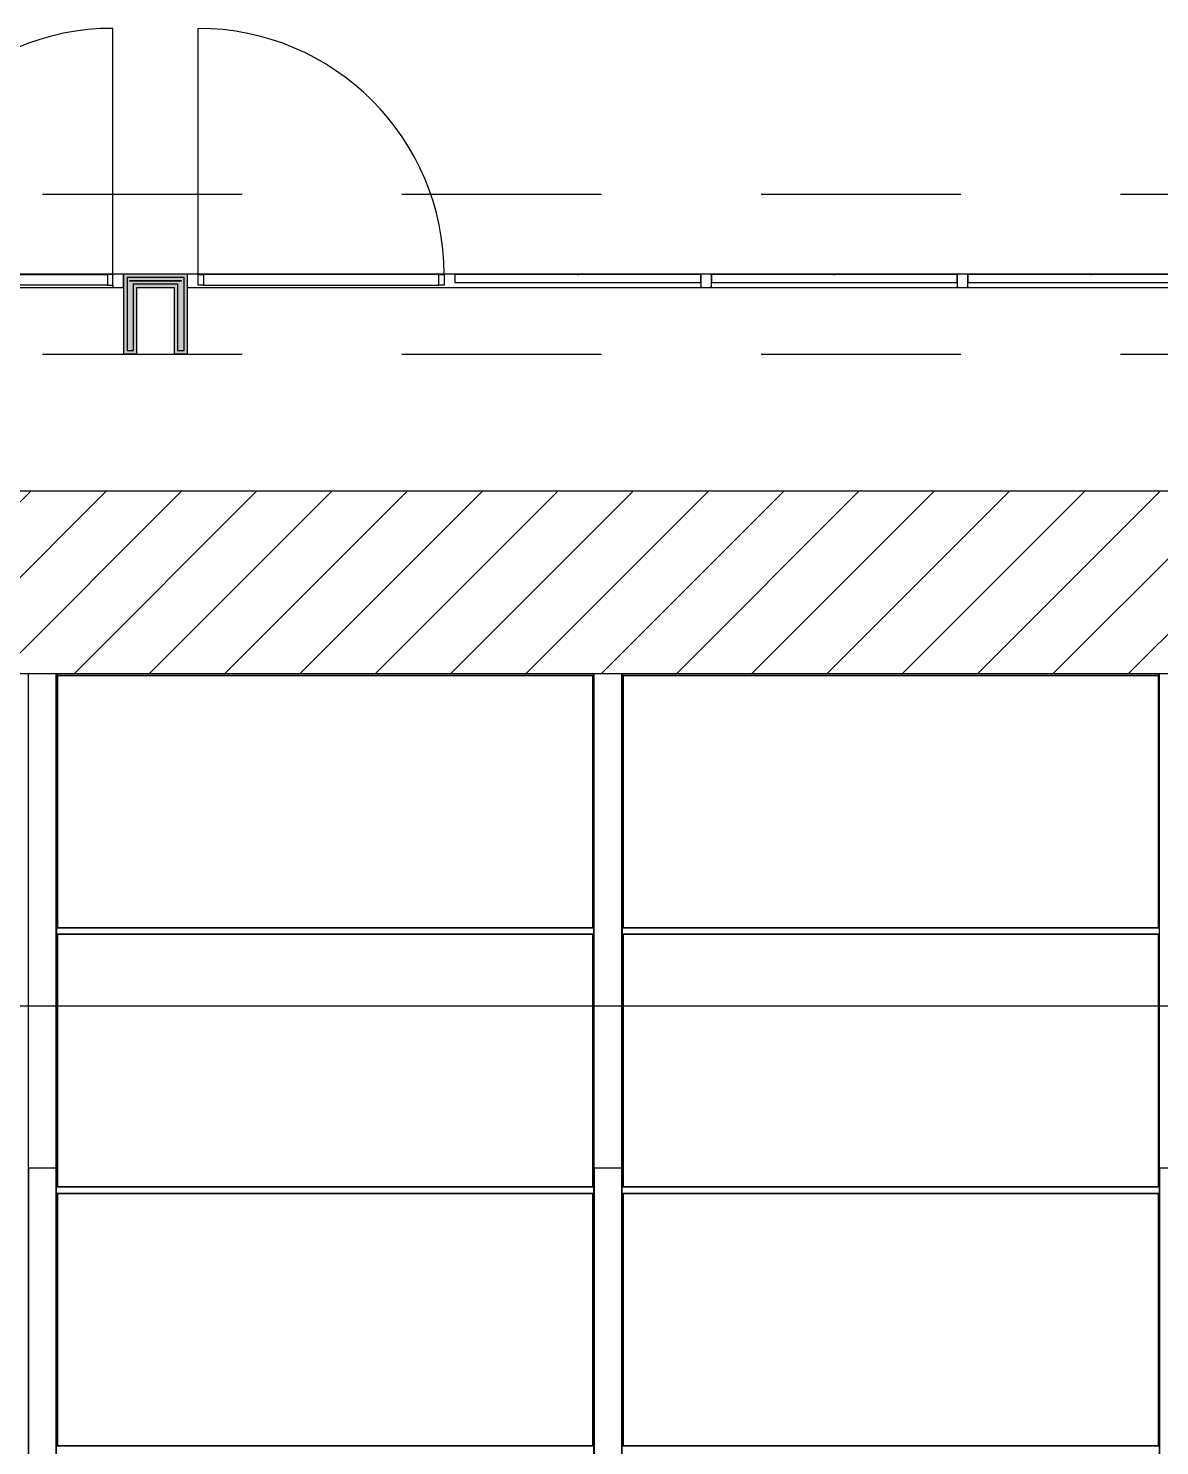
# Model space of a CAD drawing. Header units: metres. Extents: x -227.9 to -140, y 37.9 to 92.1.
# Drawn here: x -191.5 to -187.25, y 72.21 to 77.54 of the extents above; entities that cross this region are included whole.
import ezdxf

# ---------------------------------------------------------------- set-up
doc = ezdxf.new("R2010")
doc.units = ezdxf.units.M
doc.linetypes.add('JIS_02_0.7', pattern=[1.35, 0.75, -0.6])
for name, color, linetype, lineweight in [('A-ANNO-DIMS', 7, 'Continuous', 9), ('A-ANNO-DIMS-100', 7, 'Continuous', 9), ('A-DOOR', 7, 'Continuous', 5), ('A-FLOR', 7, 'Continuous', 5), ('A-FLOR-PATT', 7, 'Continuous', 5), ('A-GENM', 7, 'Continuous', 5), ('A-GLAZ-CURT', 7, 'Continuous', 5), ('A-GLAZ-CWMG', 7, 'Continuous', 5), ('A-ROOF', 7, 'Continuous', 5), ('A-WALL', 7, 'Continuous', 5), ('S-BEAM', 7, 'Continuous', 5)]:
    doc.layers.add(name, color=color, linetype=linetype, lineweight=lineweight)
doc.layers.add('A-DETL', color=94, linetype='Continuous', lineweight=5, true_color=0x00a600)
doc.layers.add('G-IMPT', color=8, linetype='Continuous', lineweight=5, true_color=0x808080)
doc.styles.add('RomanD_B', font='', dxfattribs={"height": 0.2})
doc.styles.get('RomanD_B').set_extended_font_data('RomanD', bold=True)
doc.dimstyles.new('LAG-Romans_0_2', dxfattribs={"dimscale": 0.3048, "dimtxt": 0.200715, "dimasz": 0.492126, "dimexe": 0.787402, "dimexo": 0.0625, "dimgap": 0, "dimtad": 1, "dimrnd": 0.01, "dimzin": 0, "dimdsep": 46, "dimtxsty": 'RomanD_B', "dimblk1": 'OBLIQUE', "dimblk2": 'OBLIQUE', "dimsah": 1, "dimcen": 0.09, "dimdle": 0.656168, "dimazin": 0, "dimtfac": 1, "dimtdec": 4, "dimtix": 1, "dimtmove": 0, "dimatfit": 3, "dimfxl": 0.787402, "dimfxlon": 1, "dimtvp": 1, "dimtolj": 1, "dimtzin": 0, "dimarcsym": 2})

# ---------------------------------------------------------------- blocks, each defined once
blk = doc.blocks.new('LAG-B2020-PANNEAU DE RIDEAU-TRANSPARENT - CURTAIN WALL MULLION_dwg_12FT-JANSEN-P05-V54-MUC-LAG-PRO-PLA-ARC-TZN-N02-AG02Ec-Cote')
at = {"layer": 'G-IMPT', "flags": 128}
blk.add_lwpolyline([(0.004, 0.0001), (0.003, 0), (0.002, 0.0001), (0.001, 0), (0, 0), (0.001, 0.0001), (0.002, 0), (0.003, 0.0001), (0.004, 0)], dxfattribs=at)
at = {"layer": 'G-IMPT', "color": 161, "true_color": 0x7f9fff, "flags": 128}
for points in [[(0, 0), (0, 0), (0, 0), (0, 0), (0, 0), (0, 0), (0, 0.0001), (0, 0), (0, 0), (0, 0), (0, 0), (0, 0), (0, 0), (0, 0)], [(0, 0), (0, 0), (0, 0), (0, 0)], [(0.001, 0), (0.001, 0), (0.001, 0), (0.001, 0), (0.001, 0), (0.001, 0), (0.001, 0.0001), (0.001, 0), (0.001, 0), (0.001, 0), (0.001, 0), (0.001, 0), (0.001, 0), (0.001, 0)], [(0.001, 0), (0.001, 0), (0.001, 0), (0.001, 0)], [(0.001, 0), (0.001, 0), (0.001, 0), (0.001, 0), (0.001, 0), (0.001, 0)], [(0.001, 0), (0.001, 0), (0.001, 0), (0.001, 0)], [(0.002, 0), (0.002, 0), (0.002, 0), (0.002, 0), (0.002, 0), (0.002, 0), (0.002, 0.0001), (0.002, 0), (0.002, 0), (0.002, 0), (0.002, 0), (0.002, 0), (0.002, 0), (0.002, 0)], [(0.002, 0), (0.002, 0), (0.002, 0), (0.002, 0)], [(0.002, 0), (0.002, 0), (0.002, 0), (0.002, 0), (0.002, 0), (0.002, 0)], [(0.002, 0), (0.002, 0), (0.002, 0), (0.002, 0)], [(0.003, 0), (0.003, 0), (0.003, 0), (0.003, 0), (0.003, 0), (0.003, 0), (0.003, 0), (0.003, 0.0001), (0.003, 0), (0.003, 0), (0.003, 0), (0.003, 0), (0.003, 0), (0.003, 0)], [(0.003, 0), (0.0031, 0), (0.0031, 0), (0.003, 0)], [(0.003, 0), (0.003, 0), (0.0031, 0), (0.0031, 0), (0.003, 0), (0.003, 0)], [(0.003, 0), (0.003, 0), (0.003, 0), (0.003, 0)], [(0.004, 0), (0.004, 0), (0.004, 0), (0.004, 0), (0.004, 0), (0.0041, 0), (0.004, 0.0001), (0.004, 0), (0.004, 0), (0.004, 0), (0.004, 0), (0.004, 0), (0.004, 0), (0.004, 0)], [(0.004, 0), (0.004, 0), (0.004, 0), (0.004, 0)]]:
    blk.add_lwpolyline(points, dxfattribs=at)
at = {"layer": 'G-IMPT', "color": 4, "true_color": 0x00ffff, "flags": 128}
for points in [[(0.001, 0), (0.001, 0), (0, 0), (0, 0)], [(0.002, 0), (0.002, 0), (0.001, 0), (0.001, 0)], [(0.003, 0), (0.003, 0), (0.002, 0), (0.002, 0)], [(0.004, 0), (0.004, 0), (0.003, 0), (0.003, 0)]]:
    blk.add_lwpolyline(points, close=True, dxfattribs=at)
at = {"layer": 'G-IMPT', "color": 161, "true_color": 0x7f9fff}
for centre, radius, start, end in [((0, 0), 0.000004, 90, 180), ((0, 0), 0.000004, 360, 90), ((0, 0), 0.000002, 90, 180), ((0, 0), 0.000002, 360, 90), ((0, 0), 0.000002, 270, 360), ((0, 0), 0.000002, 180, 270), ((0, 0), 0.000004, 270, 0), ((0, 0), 0.000004, 180, 270), ((0.001, 0), 0.000004, 90, 180), ((0.001, 0), 0.000004, 360, 90), ((0.001, 0), 0.000002, 90, 180), ((0.001, 0), 0.000002, 360, 90), ((0.001, 0), 0.000002, 270, 360), ((0.001, 0), 0.000002, 180, 270), ((0.001, 0), 0.000004, 270, 0), ((0.001, 0), 0.000004, 180, 270), ((0.002, 0), 0.000004, 90, 180), ((0.002, 0), 0.000004, 360, 90), ((0.002, 0), 0.000002, 90, 180), ((0.002, 0), 0.000002, 360, 90), ((0.002, 0), 0.000002, 270, 360), ((0.002, 0), 0.000002, 180, 270), ((0.002, 0), 0.000004, 270, 0), ((0.002, 0), 0.000004, 180, 270), ((0.003, 0), 0.000004, 90, 180), ((0.003, 0), 0.000004, 360, 90), ((0.003, 0), 0.000002, 90, 180), ((0.003, 0), 0.000002, 360, 90), ((0.003, 0), 0.000002, 270, 360), ((0.003, 0), 0.000002, 180, 270), ((0.003, 0), 0.000004, 270, 0), ((0.003, 0), 0.000004, 180, 270), ((0.004, 0), 0.000004, 360, 90), ((0.004, 0), 0.000004, 90, 180), ((0.004, 0), 0.000002, 360, 90), ((0.004, 0), 0.000002, 90, 180), ((0.004, 0), 0.000002, 180, 270), ((0.004, 0), 0.000002, 270, 360), ((0.004, 0), 0.000004, 180, 270), ((0.004, 0), 0.000004, 270, 0)]:
    blk.add_arc(centre, radius, start, end, dxfattribs=at)
blk = doc.blocks.new('LAG-B2020-PANNEAU DE RIDEAU-TRANSPARENT - CURTAIN WALL MULLION_dwg-V55-MUC-LAG-PRO-PLA-ARC-TZN-N02-AG02Ec-Cote')
blk.add_blockref('LAG-B2020-PANNEAU DE RIDEAU-TRANSPARENT - CURTAIN WALL MULLION_dwg_12FT-JANSEN-P05-V54-MUC-LAG-PRO-PLA-ARC-TZN-N02-AG02Ec-Cote', (-0.0027, 0.0003))
blk = doc.blocks.new('LAG-B2020-PANNEAU DE RIDEAU-TRANSPARENT - LAG-B2020-PANNEAU DE RIDEAU-TRANSPARENT-11581636-MUC-LAG-PRO-PLA-ARC-TZN-N02-AG02Ec-Cote')
at = {"layer": 'A-GLAZ-CURT', "lineweight": 9}
for p, q in [((0.462, 0.03), (-0.462, 0.03)), ((-0.462, 0.03), (-0.462, 0)), ((-0.462, 0), (0.462, 0)), ((0.462, 0), (0.462, 0.03))]:
    blk.add_line(p, q, dxfattribs=at)
at = {"extrusion": (0, 0, -1), "zscale": -1, "rotation": 180}
blk.add_blockref('LAG-B2020-PANNEAU DE RIDEAU-TRANSPARENT - CURTAIN WALL MULLION_dwg-V55-MUC-LAG-PRO-PLA-ARC-TZN-N02-AG02Ec-Cote', (0, 0), dxfattribs=at)
blk = doc.blocks.new('LAG-B2020-PANNEAU DE RIDEAU-TRANSPARENT - CURTAIN WALL MULLION_dwg_12FT-JANSEN-P05-V56-MUC-LAG-PRO-PLA-ARC-TZN-N02-AG02Ec-Cote')
at = {"layer": 'G-IMPT', "flags": 128}
blk.add_lwpolyline([(0.004, 0.0001), (0.003, 0), (0.002, 0.0001), (0.001, 0), (0, 0), (0.001, 0.0001), (0.002, 0), (0.003, 0.0001), (0.004, 0)], dxfattribs=at)
at = {"layer": 'G-IMPT', "color": 161, "true_color": 0x7f9fff, "flags": 128}
for points in [[(0, 0), (0, 0), (0, 0), (0, 0), (0, 0), (0, 0), (0, 0.0001), (0, 0), (0, 0), (0, 0), (0, 0), (0, 0), (0, 0), (0, 0)], [(0, 0), (0, 0), (0, 0), (0, 0)], [(0.001, 0), (0.001, 0), (0.001, 0), (0.001, 0), (0.001, 0), (0.001, 0), (0.001, 0.0001), (0.001, 0), (0.001, 0), (0.001, 0), (0.001, 0), (0.001, 0), (0.001, 0), (0.001, 0)], [(0.001, 0), (0.001, 0), (0.001, 0), (0.001, 0)], [(0.001, 0), (0.001, 0), (0.001, 0), (0.001, 0), (0.001, 0), (0.001, 0)], [(0.001, 0), (0.001, 0), (0.001, 0), (0.001, 0)], [(0.002, 0), (0.002, 0), (0.002, 0), (0.002, 0), (0.002, 0), (0.002, 0), (0.002, 0.0001), (0.002, 0), (0.002, 0), (0.002, 0), (0.002, 0), (0.002, 0), (0.002, 0), (0.002, 0)], [(0.002, 0), (0.002, 0), (0.002, 0), (0.002, 0)], [(0.002, 0), (0.002, 0), (0.002, 0), (0.002, 0), (0.002, 0), (0.002, 0)], [(0.002, 0), (0.002, 0), (0.002, 0), (0.002, 0)], [(0.003, 0), (0.003, 0), (0.003, 0), (0.003, 0), (0.003, 0), (0.003, 0), (0.003, 0), (0.003, 0.0001), (0.003, 0), (0.003, 0), (0.003, 0), (0.003, 0), (0.003, 0), (0.003, 0)], [(0.003, 0), (0.0031, 0), (0.0031, 0), (0.003, 0)], [(0.003, 0), (0.003, 0), (0.0031, 0), (0.0031, 0), (0.003, 0), (0.003, 0)], [(0.003, 0), (0.003, 0), (0.003, 0), (0.003, 0)], [(0.004, 0), (0.004, 0), (0.004, 0), (0.004, 0), (0.004, 0), (0.0041, 0), (0.004, 0.0001), (0.004, 0), (0.004, 0), (0.004, 0), (0.004, 0), (0.004, 0), (0.004, 0), (0.004, 0)], [(0.004, 0), (0.004, 0), (0.004, 0), (0.004, 0)]]:
    blk.add_lwpolyline(points, dxfattribs=at)
at = {"layer": 'G-IMPT', "color": 4, "true_color": 0x00ffff, "flags": 128}
for points in [[(0.001, 0), (0.001, 0), (0, 0), (0, 0)], [(0.002, 0), (0.002, 0), (0.001, 0), (0.001, 0)], [(0.003, 0), (0.003, 0), (0.002, 0), (0.002, 0)], [(0.004, 0), (0.004, 0), (0.003, 0), (0.003, 0)]]:
    blk.add_lwpolyline(points, close=True, dxfattribs=at)
at = {"layer": 'G-IMPT', "color": 161, "true_color": 0x7f9fff}
for centre, radius, start, end in [((0, 0), 0.000004, 90, 180), ((0, 0), 0.000004, 360, 90), ((0, 0), 0.000002, 90, 180), ((0, 0), 0.000002, 360, 90), ((0, 0), 0.000002, 270, 360), ((0, 0), 0.000002, 180, 270), ((0, 0), 0.000004, 270, 0), ((0, 0), 0.000004, 180, 270), ((0.001, 0), 0.000004, 90, 180), ((0.001, 0), 0.000004, 360, 90), ((0.001, 0), 0.000002, 90, 180), ((0.001, 0), 0.000002, 360, 90), ((0.001, 0), 0.000002, 270, 360), ((0.001, 0), 0.000002, 180, 270), ((0.001, 0), 0.000004, 270, 0), ((0.001, 0), 0.000004, 180, 270), ((0.002, 0), 0.000004, 90, 180), ((0.002, 0), 0.000004, 360, 90), ((0.002, 0), 0.000002, 90, 180), ((0.002, 0), 0.000002, 360, 90), ((0.002, 0), 0.000002, 270, 360), ((0.002, 0), 0.000002, 180, 270), ((0.002, 0), 0.000004, 270, 0), ((0.002, 0), 0.000004, 180, 270), ((0.003, 0), 0.000004, 90, 180), ((0.003, 0), 0.000004, 360, 90), ((0.003, 0), 0.000002, 90, 180), ((0.003, 0), 0.000002, 360, 90), ((0.003, 0), 0.000002, 270, 360), ((0.003, 0), 0.000002, 180, 270), ((0.003, 0), 0.000004, 270, 0), ((0.003, 0), 0.000004, 180, 270), ((0.004, 0), 0.000004, 360, 90), ((0.004, 0), 0.000004, 90, 180), ((0.004, 0), 0.000002, 360, 90), ((0.004, 0), 0.000002, 90, 180), ((0.004, 0), 0.000002, 180, 270), ((0.004, 0), 0.000002, 270, 360), ((0.004, 0), 0.000004, 180, 270), ((0.004, 0), 0.000004, 270, 0)]:
    blk.add_arc(centre, radius, start, end, dxfattribs=at)
blk = doc.blocks.new('LAG-B2020-PANNEAU DE RIDEAU-TRANSPARENT - CURTAIN WALL MULLION_dwg-V57-MUC-LAG-PRO-PLA-ARC-TZN-N02-AG02Ec-Cote')
blk.add_blockref('LAG-B2020-PANNEAU DE RIDEAU-TRANSPARENT - CURTAIN WALL MULLION_dwg_12FT-JANSEN-P05-V56-MUC-LAG-PRO-PLA-ARC-TZN-N02-AG02Ec-Cote', (-0.0027, 0.0003))
blk = doc.blocks.new('LAG-B2020-PANNEAU DE RIDEAU-TRANSPARENT - LAG-B2020-PANNEAU DE RIDEAU-TRANSPARENT-V58-MUC-LAG-PRO-PLA-ARC-TZN-N02-AG02Ec-Cote')
at = {"layer": 'A-GLAZ-CURT', "lineweight": 9}
for p, q in [((0.462, 0.03), (-0.462, 0.03)), ((-0.462, 0.03), (-0.462, 0)), ((-0.462, 0), (0.462, 0)), ((0.462, 0), (0.462, 0.03))]:
    blk.add_line(p, q, dxfattribs=at)
at = {"extrusion": (0, 0, -1), "zscale": -1, "rotation": 180}
blk.add_blockref('LAG-B2020-PANNEAU DE RIDEAU-TRANSPARENT - CURTAIN WALL MULLION_dwg-V57-MUC-LAG-PRO-PLA-ARC-TZN-N02-AG02Ec-Cote', (0, 0), dxfattribs=at)
blk = doc.blocks.new('LAG-C1030-PORTES-VITRINE DE MAGASIN-13PR_08_01 - LAG-C1030-PORTES-VITRINE DE MAGASIN-13PR_08_01-12728672-MUC-LAG-PRO-PLA-ARC-TZN-N02-AG02Ec-Cote')
at = {"layer": 'A-DOOR', "color": 9, "lineweight": 9, "true_color": 0xc0c0c0}
for p, q in [((-0.462, 0.04), (-0.442, 0.04)), ((-0.462, 0), (-0.462, 0.04)), ((-0.442, 0.04), (-0.442, 0)), ((0.442, 0.04), (0.462, 0.04)), ((0.442, 0), (0.442, 0.04)), ((0.462, 0.04), (0.462, 0)), ((-0.442, 0), (-0.462, 0)), ((0.462, 0), (0.442, 0))]:
    blk.add_line(p, q, dxfattribs=at)
at = {"layer": 'A-DOOR', "color": 9, "true_color": 0xc0c0c0}
for p, q in [((0.442, 0.04), (-0.442, 0.04)), ((-0.442, 0), (0.442, 0))]:
    blk.add_line(p, q, dxfattribs=at)
at = {"layer": 'A-DOOR'}
blk.add_line((0.462, 0), (0.462, -0.924), dxfattribs=at)
blk.add_arc((0.462, 0), 0.924, 180, 270, dxfattribs=at)
blk = doc.blocks.new('Rectangulaire Meneau - LAG-B2010-MENEAU-40x50-V59-MUC-LAG-PRO-PLA-ARC-TZN-N02-AG02Ec-Cote')
at = {"layer": 'A-GLAZ-CWMG', "lineweight": 13}
for p, q in [((-0.016, 0.0013), (0.016, 0.0013)), ((-0.02, -0.0447), (-0.02, -0.0027)), ((0.016, -0.0487), (-0.016, -0.0487)), ((0.02, -0.0027), (0.02, -0.0447))]:
    blk.add_line(p, q, dxfattribs=at)
for centre, start, end in [((-0.016, -0.0027), 90, 180), ((0.016, -0.0027), 0, 90), ((-0.016, -0.0447), 180, 270), ((0.016, -0.0447), 270, 0)]:
    blk.add_arc(centre, 0.004, start, end, dxfattribs=at)
blk = doc.blocks.new('LAG-C1030-PORTES-VITRINE DE MAGASIN-13PR_08_01 - LAG-C1030-PORTES-VITRINE DE MAGASIN-13PR_08_01-12728664-MUC-LAG-PRO-PLA-ARC-TZN-N02-AG02Ec-Cote')
at = {"layer": 'A-DOOR'}
blk.add_line((0.462, 0), (0.462, 0.924), dxfattribs=at)
at = {"layer": 'A-DOOR', "color": 9, "lineweight": 9, "true_color": 0xc0c0c0}
for p, q in [((-0.442, 0), (-0.462, 0)), ((-0.462, 0), (-0.462, -0.04)), ((-0.442, -0.04), (-0.442, 0)), ((0.462, 0), (0.442, 0)), ((0.442, 0), (0.442, -0.04)), ((0.462, -0.04), (0.462, 0)), ((-0.462, -0.04), (-0.442, -0.04)), ((0.442, -0.04), (0.462, -0.04))]:
    blk.add_line(p, q, dxfattribs=at)
at = {"layer": 'A-DOOR', "color": 9, "true_color": 0xc0c0c0}
for p, q in [((-0.442, 0), (0.442, 0)), ((0.442, -0.04), (-0.442, -0.04))]:
    blk.add_line(p, q, dxfattribs=at)
at = {"layer": 'A-DOOR'}
blk.add_arc((0.462, 0), 0.924, 90, 180, dxfattribs=at)
blk = doc.blocks.new('LAG-B2020-PANNEAU DE RIDEAU-TRANSPARENT - CURTAIN WALL MULLION_dwg_12FT-JANSEN-P05-V69-MUC-LAG-PRO-PLA-ARC-TZN-N02-AG02Ec-Cote')
at = {"layer": 'G-IMPT', "flags": 128}
blk.add_lwpolyline([(0.004, 0.0001), (0.003, 0), (0.002, 0.0001), (0.001, 0), (0, 0), (0.001, 0.0001), (0.002, 0), (0.003, 0.0001), (0.004, 0)], dxfattribs=at)
at = {"layer": 'G-IMPT', "color": 161, "true_color": 0x7f9fff, "flags": 128}
for points in [[(0, 0), (0, 0), (0, 0), (0, 0), (0, 0), (0, 0), (0, 0.0001), (0, 0), (0, 0), (0, 0), (0, 0), (0, 0), (0, 0), (0, 0)], [(0, 0), (0, 0), (0, 0), (0, 0)], [(0.001, 0), (0.001, 0), (0.001, 0), (0.001, 0), (0.001, 0), (0.001, 0), (0.001, 0.0001), (0.001, 0), (0.001, 0), (0.001, 0), (0.001, 0), (0.001, 0), (0.001, 0), (0.001, 0)], [(0.001, 0), (0.001, 0), (0.001, 0), (0.001, 0)], [(0.001, 0), (0.001, 0), (0.001, 0), (0.001, 0), (0.001, 0), (0.001, 0)], [(0.001, 0), (0.001, 0), (0.001, 0), (0.001, 0)], [(0.002, 0), (0.002, 0), (0.002, 0), (0.002, 0), (0.002, 0), (0.002, 0), (0.002, 0.0001), (0.002, 0), (0.002, 0), (0.002, 0), (0.002, 0), (0.002, 0), (0.002, 0), (0.002, 0)], [(0.002, 0), (0.002, 0), (0.002, 0), (0.002, 0)], [(0.002, 0), (0.002, 0), (0.002, 0), (0.002, 0), (0.002, 0), (0.002, 0)], [(0.002, 0), (0.002, 0), (0.002, 0), (0.002, 0)], [(0.003, 0), (0.003, 0), (0.003, 0), (0.003, 0), (0.003, 0), (0.003, 0), (0.003, 0), (0.003, 0.0001), (0.003, 0), (0.003, 0), (0.003, 0), (0.003, 0), (0.003, 0), (0.003, 0)], [(0.003, 0), (0.0031, 0), (0.0031, 0), (0.003, 0)], [(0.003, 0), (0.003, 0), (0.0031, 0), (0.0031, 0), (0.003, 0), (0.003, 0)], [(0.003, 0), (0.003, 0), (0.003, 0), (0.003, 0)], [(0.004, 0), (0.004, 0), (0.004, 0), (0.004, 0), (0.004, 0), (0.0041, 0), (0.004, 0.0001), (0.004, 0), (0.004, 0), (0.004, 0), (0.004, 0), (0.004, 0), (0.004, 0), (0.004, 0)], [(0.004, 0), (0.004, 0), (0.004, 0), (0.004, 0)]]:
    blk.add_lwpolyline(points, dxfattribs=at)
at = {"layer": 'G-IMPT', "color": 4, "true_color": 0x00ffff, "flags": 128}
for points in [[(0.001, 0), (0.001, 0), (0, 0), (0, 0)], [(0.002, 0), (0.002, 0), (0.001, 0), (0.001, 0)], [(0.003, 0), (0.003, 0), (0.002, 0), (0.002, 0)], [(0.004, 0), (0.004, 0), (0.003, 0), (0.003, 0)]]:
    blk.add_lwpolyline(points, close=True, dxfattribs=at)
at = {"layer": 'G-IMPT', "color": 161, "true_color": 0x7f9fff}
for centre, radius, start, end in [((0, 0), 0.000004, 90, 180), ((0, 0), 0.000004, 360, 90), ((0, 0), 0.000002, 90, 180), ((0, 0), 0.000002, 360, 90), ((0, 0), 0.000002, 270, 360), ((0, 0), 0.000002, 180, 270), ((0, 0), 0.000004, 270, 0), ((0, 0), 0.000004, 180, 270), ((0.001, 0), 0.000004, 90, 180), ((0.001, 0), 0.000004, 360, 90), ((0.001, 0), 0.000002, 90, 180), ((0.001, 0), 0.000002, 360, 90), ((0.001, 0), 0.000002, 270, 360), ((0.001, 0), 0.000002, 180, 270), ((0.001, 0), 0.000004, 270, 0), ((0.001, 0), 0.000004, 180, 270), ((0.002, 0), 0.000004, 90, 180), ((0.002, 0), 0.000004, 360, 90), ((0.002, 0), 0.000002, 90, 180), ((0.002, 0), 0.000002, 360, 90), ((0.002, 0), 0.000002, 270, 360), ((0.002, 0), 0.000002, 180, 270), ((0.002, 0), 0.000004, 270, 0), ((0.002, 0), 0.000004, 180, 270), ((0.003, 0), 0.000004, 90, 180), ((0.003, 0), 0.000004, 360, 90), ((0.003, 0), 0.000002, 90, 180), ((0.003, 0), 0.000002, 360, 90), ((0.003, 0), 0.000002, 270, 360), ((0.003, 0), 0.000002, 180, 270), ((0.003, 0), 0.000004, 270, 0), ((0.003, 0), 0.000004, 180, 270), ((0.004, 0), 0.000004, 360, 90), ((0.004, 0), 0.000004, 90, 180), ((0.004, 0), 0.000002, 360, 90), ((0.004, 0), 0.000002, 90, 180), ((0.004, 0), 0.000002, 180, 270), ((0.004, 0), 0.000002, 270, 360), ((0.004, 0), 0.000004, 180, 270), ((0.004, 0), 0.000004, 270, 0)]:
    blk.add_arc(centre, radius, start, end, dxfattribs=at)
blk = doc.blocks.new('LAG-B2020-PANNEAU DE RIDEAU-TRANSPARENT - CURTAIN WALL MULLION_dwg-V70-MUC-LAG-PRO-PLA-ARC-TZN-N02-AG02Ec-Cote')
blk.add_blockref('LAG-B2020-PANNEAU DE RIDEAU-TRANSPARENT - CURTAIN WALL MULLION_dwg_12FT-JANSEN-P05-V69-MUC-LAG-PRO-PLA-ARC-TZN-N02-AG02Ec-Cote', (-0.0027, 0.0003))
blk = doc.blocks.new('LAG-B2020-PANNEAU DE RIDEAU-TRANSPARENT - LAG-B2020-PANNEAU DE RIDEAU-TRANSPARENT-V71-MUC-LAG-PRO-PLA-ARC-TZN-N02-AG02Ec-Cote')
at = {"layer": 'A-GLAZ-CURT', "lineweight": 9}
for p, q in [((0.462, 0.03), (-0.462, 0.03)), ((-0.462, 0.03), (-0.462, 0)), ((-0.462, 0), (0.462, 0)), ((0.462, 0), (0.462, 0.03))]:
    blk.add_line(p, q, dxfattribs=at)
at = {"extrusion": (0, 0, -1), "zscale": -1, "rotation": 180}
blk.add_blockref('LAG-B2020-PANNEAU DE RIDEAU-TRANSPARENT - CURTAIN WALL MULLION_dwg-V70-MUC-LAG-PRO-PLA-ARC-TZN-N02-AG02Ec-Cote', (0, 0), dxfattribs=at)
blk = doc.blocks.new('LAG-B1020-CADRE STRUCTURELLE-PATIO - MUC-PATIO_skp_78-11715551-MUC-LAG-PRO-PLA-ARC-TZN-N02-AG02Ec-Cote')
at = {"layer": 'G-IMPT', "color": 7}
for p, q in [((14.651, 6.9215), (14.651, 5.9743)), ((14.651, 6.9215), (16.6621, 6.9215)), ((14.651, 6.9215), (16.6621, 6.9215)), ((14.651, 5.9743), (14.651, 6.9215)), ((16.6621, 5.9743), (16.6621, 6.9215)), ((16.6621, 5.9743), (16.6621, 6.9215)), ((16.776, 6.9215), (16.776, 5.9743)), ((16.776, 6.9215), (18.7871, 6.9215)), ((16.776, 6.9215), (18.7871, 6.9215)), ((16.776, 5.9743), (16.776, 6.9215)), ((18.7871, 5.9743), (18.7871, 6.9215)), ((18.7871, 5.9743), (18.7871, 6.9215)), ((14.651, 5.9499), (14.651, 5.0015)), ((14.651, 5.9499), (16.6621, 5.9499)), ((14.651, 5.9499), (16.6621, 5.9499)), ((14.651, 5.0015), (14.651, 5.9499)), ((16.6621, 5.0015), (16.6621, 5.9499)), ((16.6621, 5.0015), (16.6621, 5.9499)), ((16.776, 5.9499), (16.776, 5.0015)), ((16.776, 5.9499), (18.7871, 5.9499)), ((16.776, 5.9499), (18.7871, 5.9499)), ((16.776, 5.0015), (16.776, 5.9499)), ((18.7871, 5.0015), (18.7871, 5.9499)), ((18.7871, 5.0015), (18.7871, 5.9499)), ((14.651, 4.9771), (14.651, 4.0299)), ((14.651, 4.9771), (16.6621, 4.9771)), ((14.651, 4.9771), (16.6621, 4.9771)), ((14.651, 4.0299), (14.651, 4.9771)), ((16.6621, 4.0299), (16.6621, 4.9771)), ((16.6621, 4.0299), (16.6621, 4.9771)), ((16.776, 4.9771), (16.776, 4.0299)), ((16.776, 4.9771), (18.7871, 4.9771)), ((16.776, 4.9771), (18.7871, 4.9771)), ((16.776, 4.0299), (16.776, 4.9771)), ((18.7871, 4.0299), (18.7871, 4.9771)), ((18.7871, 4.0299), (18.7871, 4.9771))]:
    blk.add_line(p, q, dxfattribs=at)
blk = doc.blocks.new('LAG-B1020-CADRE STRUCTURELLE-PATIO - MUC-PATIO_skp_75-11715548-MUC-LAG-PRO-PLA-ARC-TZN-N02-AG02Ec-Cote')
at = {"layer": 'G-IMPT', "color": 7}
for p, q in [((14.756, 7.0507), (14.756, 5.195)), ((14.756, 5.195), (14.756, 7.0507)), ((16.776, 5.195), (16.776, 7.0507)), ((16.776, 5.195), (16.776, 7.0507)), ((16.881, 7.0507), (16.881, 5.195)), ((16.881, 5.195), (16.881, 7.0507)), ((18.901, 5.195), (18.901, 7.0507)), ((18.901, 5.195), (18.901, 7.0507)), ((14.651, 5.195), (14.756, 5.195)), ((14.651, 5.195), (14.756, 5.195)), ((14.756, 2.2157), (14.756, 5.195)), ((14.756, 2.2157), (14.756, 5.195)), ((16.776, 5.195), (16.881, 5.195)), ((16.776, 2.2157), (16.776, 5.195)), ((16.776, 5.195), (16.776, 2.2157)), ((16.776, 5.195), (16.881, 5.195)), ((16.881, 2.2157), (16.881, 5.195)), ((16.881, 2.2157), (16.881, 5.195)), ((18.901, 5.195), (19.006, 5.195)), ((18.901, 2.2157), (18.901, 5.195)), ((18.901, 5.195), (18.901, 2.2157)), ((18.901, 5.195), (19.006, 5.195))]:
    blk.add_line(p, q, dxfattribs=at)
blk = doc.blocks.new('LAG-B1020-CADRE STRUCTURELLE-PATIO - MUC-PATIO_skp_74-11715547-MUC-LAG-PRO-PLA-ARC-TZN-N02-AG02Ec-Cote')
at = {"layer": 'G-IMPT', "color": 7}
for p, q in [((14.671, 15.0869), (14.671, 14.1396)), ((16.6821, 15.0869), (14.671, 15.0869)), ((16.6821, 15.0869), (14.671, 15.0869)), ((14.671, 14.1396), (14.671, 15.0869)), ((16.6821, 15.0869), (16.6821, 14.1396)), ((16.6821, 14.1396), (16.6821, 15.0869)), ((16.796, 15.0869), (16.796, 14.1396)), ((18.8071, 15.0869), (16.796, 15.0869)), ((18.8071, 15.0869), (16.796, 15.0869)), ((16.796, 14.1396), (16.796, 15.0869)), ((18.8071, 15.0869), (18.8071, 14.1396)), ((18.8071, 14.1396), (18.8071, 15.0869)), ((14.6677, 14.1396), (16.6865, 14.1396)), ((16.6865, 14.1396), (14.6677, 14.1396)), ((14.671, 14.1153), (14.671, 13.1668)), ((16.6821, 14.1153), (14.671, 14.1153)), ((16.6821, 14.1153), (14.671, 14.1153)), ((14.671, 13.1668), (14.671, 14.1153)), ((16.6821, 14.1153), (16.6821, 13.1668)), ((16.6821, 13.1668), (16.6821, 14.1153)), ((16.7927, 14.1396), (18.8115, 14.1396)), ((18.8115, 14.1396), (16.7927, 14.1396)), ((16.796, 14.1153), (16.796, 13.1668)), ((18.8071, 14.1153), (16.796, 14.1153)), ((18.8071, 14.1153), (16.796, 14.1153)), ((16.796, 13.1668), (16.796, 14.1153)), ((18.8071, 14.1153), (18.8071, 13.1668)), ((18.8071, 13.1668), (18.8071, 14.1153)), ((14.6677, 13.1668), (16.6865, 13.1668)), ((16.6865, 13.1668), (14.6677, 13.1668)), ((16.7927, 13.1668), (18.8115, 13.1668)), ((18.8115, 13.1668), (16.7927, 13.1668)), ((14.671, 13.1425), (14.671, 12.1952)), ((16.6821, 13.1425), (14.671, 13.1425)), ((16.6821, 13.1425), (14.671, 13.1425)), ((14.671, 12.1952), (14.671, 13.1425)), ((16.6821, 13.1425), (16.6821, 12.1952)), ((16.6821, 12.1952), (16.6821, 13.1425)), ((16.796, 13.1425), (16.796, 12.1952)), ((18.8071, 13.1425), (16.796, 13.1425)), ((18.8071, 13.1425), (16.796, 13.1425)), ((16.796, 12.1952), (16.796, 13.1425)), ((18.8071, 13.1425), (18.8071, 12.1952)), ((18.8071, 12.1952), (18.8071, 13.1425)), ((14.6677, 12.1952), (16.6865, 12.1952)), ((16.6865, 12.1952), (14.6677, 12.1952)), ((16.7927, 12.1952), (18.8115, 12.1952)), ((18.8115, 12.1952), (16.7927, 12.1952))]:
    blk.add_line(p, q, dxfattribs=at)
blk = doc.blocks.new('LAG-B1020-CADRE STRUCTURELLE-PATIO - MUC-PATIO_skp_2-11715475-MUC-LAG-PRO-PLA-ARC-TZN-N02-AG02Ec-Cote')
for name, p in [('LAG-B1020-CADRE STRUCTURELLE-PATIO - MUC-PATIO_skp_75-11715548-MUC-LAG-PRO-PLA-ARC-TZN-N02-AG02Ec-Cote', (0.1299, 8.23)), ('LAG-B1020-CADRE STRUCTURELLE-PATIO - MUC-PATIO_skp_78-11715551-MUC-LAG-PRO-PLA-ARC-TZN-N02-AG02Ec-Cote', (0.2394, 8.352)), ('LAG-B1020-CADRE STRUCTURELLE-PATIO - MUC-PATIO_skp_74-11715547-MUC-LAG-PRO-PLA-ARC-TZN-N02-AG02Ec-Cote', (0.2194, 0.1866))]:
    blk.add_blockref(name, p)
blk = doc.blocks.new('LAG-B1020-CADRE STRUCTURELLE-PATIO - LAG-LAG-B1020-CADRE STRUCTURELLE-PATIO-10510598-MUC-LAG-PRO-PLA-ARC-TZN-N02-AG02Ec-Cote')
blk.add_blockref('LAG-B1020-CADRE STRUCTURELLE-PATIO - MUC-PATIO_skp_2-11715475-MUC-LAG-PRO-PLA-ARC-TZN-N02-AG02Ec-Cote', (-12.7084, -8.23))
blk = doc.blocks.new('Rectangulaire Meneau - LAG-B2010-MENEAU-40x50-11581515-MUC-LAG-PRO-PLA-ARC-TZN-N02-AG02Ec-Cote')
at = {"layer": 'A-GLAZ-CWMG', "lineweight": 13}
for p, q in [((-0.004, 0.0013), (-0.036, 0.0013)), ((-0.04, -0.04), (-0.04, -0.0447)), ((-0.036, -0.0487), (-0.004, -0.0487)), ((0, -0.0447), (0, -0.0027))]:
    blk.add_line(p, q, dxfattribs=at)
for centre, start, end in [((-0.036, -0.0027), 90, 180), ((-0.004, -0.0027), 0, 90), ((-0.036, -0.0447), 180, 270), ((-0.004, -0.0447), 270, 0)]:
    blk.add_arc(centre, 0.004, start, end, dxfattribs=at)
blk = doc.blocks.new('DIMBLOCK78-MUC-LAG-PRO-PLA-ARC-TZN-N02-AG02Ec-Cote')
at = {"layer": 'A-ANNO-DIMS-100', "transparency": 16777216}
for p, q in [((-206.5441, 73.6267), (-206.5441, 74.1067)), ((-180.5754, 73.6267), (-180.5754, 74.1067)), ((-206.7441, 73.8667), (-180.3754, 73.8667)), ((-206.5441, 73.8667), (-206.5441, 73.6267)), ((-180.5754, 73.8667), (-180.5754, 73.6267))]:
    blk.add_line(p, q, dxfattribs=at)
at = {"layer": 'A-ANNO-DIMS-100', "lineweight": 25, "transparency": 16777216}
for p, q in [((-206.5441, 73.8667), (-206.4691, 73.9417)), ((-180.5754, 73.8667), (-180.5004, 73.9417)), ((-206.5441, 73.8667), (-206.6191, 73.7917)), ((-180.5754, 73.8667), (-180.6504, 73.7917))]:
    blk.add_line(p, q, dxfattribs=at)
at = {"layer": 'A-ANNO-DIMS-100', "color": 0, "transparency": 16777216, "insert": (-193.9998, 74.1323), "char_height": 0.2, "width": 1.056069, "attachment_point": 1, "line_spacing_factor": 1.146391, "style": 'RomanD_B'}
blk.add_mtext('25.97', dxfattribs=at)
blk = doc.blocks.new('_Oblique')
at = {"color": 0, "linetype": 'ByBlock', "lineweight": -2}
blk.add_line((-0.5, -0.5), (0.5, 0.5), dxfattribs=at)
blk = doc.blocks.new('PATIO - CMS-PATIO-2083973-MUC-LAG-PRO-PLA-ARC-TZN-N02-AG02Ec-Cote')
at = {"layer": 'G-IMPT', "color": 7, "lineweight": 9}
for p, q in [((2.0725, 5.195), (2.0725, 7.0507)), ((2.0725, 5.195), (2.0725, 7.0507)), ((2.1775, 7.0507), (2.1775, 5.195)), ((2.1775, 5.195), (2.1775, 7.0507)), ((2.182, 7.0435), (2.182, 6.0962)), ((2.182, 7.0435), (4.1931, 7.0435)), ((2.182, 7.0435), (4.1931, 7.0435)), ((2.182, 6.0962), (2.182, 7.0435)), ((2.182, 7.0435), (2.182, 6.0962)), ((4.1931, 7.0435), (2.182, 7.0435)), ((4.1931, 7.0435), (2.182, 7.0435)), ((2.182, 6.0962), (2.182, 7.0435)), ((4.1931, 7.0435), (4.193, 6.0962)), ((4.193, 6.0962), (4.1931, 7.0435)), ((4.1931, 6.0962), (4.1931, 7.0435)), ((4.1931, 6.0962), (4.1931, 7.0435)), ((4.1975, 5.195), (4.1975, 7.0507)), ((4.1975, 5.195), (4.1975, 7.0507)), ((4.3025, 7.0507), (4.3025, 5.195)), ((4.3025, 5.195), (4.3025, 7.0507)), ((4.307, 7.0435), (4.307, 6.0962)), ((4.307, 7.0435), (6.3181, 7.0435)), ((4.307, 7.0435), (6.3181, 7.0435)), ((4.307, 6.0962), (4.307, 7.0435)), ((4.307, 7.0435), (4.307, 6.0962)), ((6.3181, 7.0435), (4.307, 7.0435)), ((6.3181, 7.0435), (4.307, 7.0435)), ((4.307, 6.0962), (4.307, 7.0435)), ((6.3181, 7.0435), (6.318, 6.0962)), ((6.318, 6.0962), (6.3181, 7.0435)), ((6.3181, 6.0962), (6.3181, 7.0435)), ((6.3181, 6.0962), (6.3181, 7.0435)), ((2.1775, 6.0962), (4.1964, 6.0962)), ((4.1964, 6.0962), (2.1775, 6.0962)), ((2.1819, 6.0719), (2.1819, 5.1234)), ((2.1819, 6.0719), (4.1931, 6.0719)), ((2.1819, 6.0719), (4.1931, 6.0719)), ((2.1819, 5.1234), (2.1819, 6.0719)), ((2.1819, 6.0719), (2.1819, 5.1234)), ((4.1931, 6.0719), (2.1819, 6.0719)), ((4.1931, 6.0719), (2.1819, 6.0719)), ((2.1819, 5.1234), (2.1819, 6.0719)), ((4.1931, 6.0719), (4.193, 5.1234)), ((4.193, 5.1234), (4.193, 6.0719)), ((4.1931, 5.1234), (4.1931, 6.0719)), ((4.1931, 5.1234), (4.1931, 6.0719)), ((4.3025, 6.0962), (6.3214, 6.0962)), ((6.3214, 6.0962), (4.3025, 6.0962)), ((4.3069, 6.0719), (4.3069, 5.1234)), ((4.3069, 6.0719), (6.3181, 6.0719)), ((4.3069, 6.0719), (6.3181, 6.0719)), ((4.3069, 5.1234), (4.3069, 6.0719)), ((4.3069, 6.0719), (4.3069, 5.1234)), ((6.3181, 6.0719), (4.3069, 6.0719)), ((6.3181, 6.0719), (4.3069, 6.0719)), ((4.3069, 5.1234), (4.3069, 6.0719)), ((6.3181, 6.0719), (6.318, 5.1234)), ((6.318, 5.1234), (6.318, 6.0719)), ((6.3181, 5.1234), (6.3181, 6.0719)), ((6.3181, 5.1234), (6.3181, 6.0719)), ((2.0725, 5.195), (2.1775, 5.195)), ((2.0725, 2.2157), (2.0725, 5.195)), ((2.0725, 5.195), (2.0725, 2.2157)), ((2.0725, 5.195), (2.1775, 5.195)), ((2.1775, 2.2157), (2.1775, 5.195)), ((2.1775, 2.2157), (2.1775, 5.195)), ((4.1975, 5.195), (4.3025, 5.195)), ((4.1975, 2.2157), (4.1975, 5.195)), ((4.1975, 5.195), (4.1975, 2.2157)), ((4.1975, 5.195), (4.3025, 5.195)), ((4.3025, 2.2157), (4.3025, 5.195)), ((4.3025, 2.2157), (4.3025, 5.195)), ((2.1775, 5.1234), (4.1964, 5.1234)), ((4.1964, 5.1234), (2.1775, 5.1234)), ((4.3025, 5.1234), (6.3214, 5.1234)), ((6.3214, 5.1234), (4.3025, 5.1234)), ((2.182, 5.0991), (2.182, 4.1518)), ((2.182, 5.0991), (4.1931, 5.0991)), ((2.182, 5.0991), (4.1931, 5.0991)), ((2.182, 4.1518), (2.182, 5.0991)), ((2.182, 5.0991), (2.182, 4.1518)), ((4.1931, 5.0991), (2.182, 5.0991)), ((4.1931, 5.0991), (2.182, 5.0991)), ((2.182, 4.1518), (2.182, 5.0991)), ((4.1931, 5.0991), (4.193, 4.1518)), ((4.193, 4.1518), (4.1931, 5.0991)), ((4.1931, 4.1518), (4.1931, 5.0991)), ((4.1931, 4.1518), (4.1931, 5.0991)), ((4.307, 5.0991), (4.307, 4.1518)), ((4.307, 5.0991), (6.3181, 5.0991)), ((4.307, 5.0991), (6.3181, 5.0991)), ((4.307, 4.1518), (4.307, 5.0991)), ((4.307, 5.0991), (4.307, 4.1518)), ((6.3181, 5.0991), (4.307, 5.0991)), ((6.3181, 5.0991), (4.307, 5.0991)), ((4.307, 4.1518), (4.307, 5.0991)), ((6.3181, 5.0991), (6.318, 4.1518)), ((6.318, 4.1518), (6.3181, 5.0991)), ((6.3181, 4.1518), (6.3181, 5.0991)), ((6.3181, 4.1518), (6.3181, 5.0991))]:
    blk.add_line(p, q, dxfattribs=at)

msp = doc.modelspace()

# ---------------------------------------------------------------- hatches: boundary and pattern name
at = {"layer": 'A-FLOR-PATT', "lineweight": 9}
h = msp.add_hatch(dxfattribs=at)
h.set_pattern_fill('FP_7', color=256, style=0, pattern_type=2)
h.set_pattern_definition([(45, (0, 0), (-0.14142136, 0.14142136), [])])
h.paths.add_polyline_path([(-181.3591, 72.7387), (-181.3597, 73.6135), (-181.367, 73.7779), (-181.3865, 73.9414), (-181.4183, 74.1031), (-181.4606, 74.2576), (-181.5154, 74.4118), (-181.5815, 74.5616), (-181.6586, 74.706), (-181.7462, 74.8444), (-181.844, 74.9758), (-181.9512, 75.0997), (-182.0674, 75.2152), (-182.1919, 75.3218), (-182.324, 75.4189), (-182.4629, 75.5058), (-182.608, 75.5821), (-182.7584, 75.6475), (-182.9132, 75.7014), (-183.0716, 75.7437), (-183.2327, 75.7741), (-183.3959, 75.7924), (-183.5653, 75.7985), (-203.5941, 75.798), (-203.7574, 75.7908), (-203.9198, 75.7715), (-204.0803, 75.7402), (-204.2382, 75.6971), (-204.3924, 75.6423), (-204.5422, 75.5762), (-204.6866, 75.4991), (-204.825, 75.4114), (-204.9565, 75.3137), (-205.0803, 75.2064), (-205.1959, 75.0902), (-205.3024, 74.9658), (-205.3405, 74.9142), (-205.0664, 73.9007), (-205.033, 74.037), (-204.9891, 74.1649), (-204.9327, 74.2905), (-204.8649, 74.4105), (-204.7864, 74.5237), (-204.6979, 74.6293), (-204.6, 74.7263), (-204.4937, 74.8138), (-204.3798, 74.8913), (-204.2592, 74.958), (-204.1331, 75.0134), (-204.0024, 75.0569), (-203.8682, 75.0883), (-203.7318, 75.1072), (-203.5941, 75.1135), (-183.5441, 75.1135), (-183.4134, 75.1078), (-183.2837, 75.0907), (-183.1559, 75.0624), (-183.0311, 75.0231), (-182.9102, 74.973), (-182.7941, 74.9126), (-182.6818, 74.8407), (-182.58, 74.7626), (-182.4835, 74.6742), (-182.3913, 74.5728), (-182.3154, 74.4739), (-182.2451, 74.3635), (-182.1847, 74.2474), (-182.1346, 74.1265), (-182.0952, 74.0017), (-182.0669, 73.874), (-182.0498, 73.7443), (-182.0441, 73.6135), (-182.0441, 72.7387), (-181.6068, 72.7387)])
at = {"layer": 'A-WALL', "true_color": 0x808080}
h = msp.add_hatch(color=8, dxfattribs=at)
h.paths.add_polyline_path([(-190.9494, 76.3137), (-190.8994, 76.3137), (-190.8994, 76.6137), (-191.1394, 76.6137), (-191.1394, 76.3137), (-191.0894, 76.3137), (-191.0894, 76.5637), (-190.9494, 76.5637), (-190.9494, 76.4481)])
h.paths.add_polyline_path([(-190.9124, 76.3267), (-190.9364, 76.3267), (-190.9364, 76.5767), (-191.1024, 76.5767), (-191.1024, 76.3267), (-191.1264, 76.3267), (-191.1264, 76.6007), (-190.9124, 76.6007), (-190.9124, 76.4481)])
h = msp.add_hatch(color=8, dxfattribs=at)
h.paths.add_polyline_path([(-190.9124, 76.3267), (-190.9124, 76.6007), (-191.1264, 76.6007), (-191.1264, 76.3267), (-191.1024, 76.3267), (-191.1024, 76.5767), (-190.9364, 76.5767), (-190.9364, 76.3267)])
h.paths.add_polyline_path([(-191.1154, 76.5877), (-191.1154, 76.5897), (-190.9234, 76.5897), (-190.9234, 76.5877), (-191.0631, 76.5877)])
msp.add_hatch(color=8, dxfattribs=at).paths.add_polyline_path([(-191.1154, 76.5877), (-190.9234, 76.5877), (-190.9234, 76.5897), (-191.1154, 76.5897)])

# ---------------------------------------------------------------- linework, layer by layer
at = {"layer": 'A-DETL', "color": 9, "linetype": 'JIS_02_0.7', "lineweight": 9, "true_color": 0xc0c0c0}
msp.add_line((-203.5942, 76.9135), (-183.5441, 76.9135), dxfattribs=at)
at = {"layer": 'A-DETL', "color": 7, "linetype": 'JIS_02_0.7'}
for p, q in [((-203.5941, 76.3135), (-183.5441, 76.3135)), ((-203.5941, 75.1135), (-183.5441, 75.1135))]:
    msp.add_line(p, q, dxfattribs=at)
at = {"layer": 'A-FLOR', "lineweight": 9}
for p, q in [((-191.1759, 76.6135), (-192.107, 76.6135)), ((-191.1392, 76.6135), (-191.143, 76.6135)), ((-188.9678, 76.6135), (-190.8996, 76.6135)), ((-188.0038, 76.6135), (-188.935, 76.6135)), ((-186.0758, 76.6135), (-187.971, 76.6135)), ((-203.5941, 75.1135), (-183.5441, 75.1135))]:
    msp.add_line(p, q, dxfattribs=at)
at = {"layer": 'A-ROOF'}
for p, q in [((-195.9994, 76.5635), (-191.1394, 76.5635)), ((-191.0894, 76.5635), (-190.9494, 76.5635)), ((-190.8994, 76.5635), (-186.0394, 76.5635)), ((-183.5591, 75.7985), (-203.5791, 75.7985))]:
    msp.add_line(p, q, dxfattribs=at)
at = {"layer": 'A-WALL', "lineweight": 13}
for p, q in [((-191.1394, 76.6137), (-191.1394, 76.3137)), ((-190.8994, 76.6137), (-191.1394, 76.6137)), ((-190.8994, 76.3137), (-190.8994, 76.6137)), ((-191.0894, 76.3137), (-191.0894, 76.5637)), ((-191.0894, 76.5637), (-190.9494, 76.5637)), ((-190.9494, 76.5637), (-190.9494, 76.3137)), ((-191.1394, 76.3137), (-191.0894, 76.3137)), ((-190.9494, 76.3137), (-190.8994, 76.3137))]:
    msp.add_line(p, q, dxfattribs=at)
at = {"layer": 'A-WALL'}
for p, q in [((-191.1264, 76.6007), (-191.1264, 76.3267)), ((-190.9124, 76.6007), (-191.1264, 76.6007)), ((-191.1154, 76.5897), (-190.9234, 76.5897)), ((-191.1154, 76.5877), (-191.1154, 76.5897)), ((-190.9234, 76.5877), (-191.1154, 76.5877)), ((-190.9234, 76.5897), (-190.9234, 76.5877)), ((-190.9124, 76.3267), (-190.9124, 76.6007)), ((-191.1024, 76.5767), (-190.9364, 76.5767)), ((-191.1024, 76.3267), (-191.1024, 76.5767)), ((-190.9364, 76.5767), (-190.9364, 76.3267)), ((-191.1264, 76.3267), (-191.1024, 76.3267)), ((-190.9364, 76.3267), (-190.9124, 76.3267))]:
    msp.add_line(p, q, dxfattribs=at)

# ---------------------------------------------------------------- block references
at = {"layer": 'A-DOOR', "color": 9, "true_color": 0xc0c0c0}
msp.add_blockref('LAG-C1030-PORTES-VITRINE DE MAGASIN-13PR_08_01 - LAG-C1030-PORTES-VITRINE DE MAGASIN-13PR_08_01-12728664-MUC-LAG-PRO-PLA-ARC-TZN-N02-AG02Ec-Cote', (-191.6414, 76.6125), dxfattribs=at)
at = {"layer": 'A-DOOR', "color": 9, "true_color": 0xc0c0c0, "rotation": 180}
msp.add_blockref('LAG-C1030-PORTES-VITRINE DE MAGASIN-13PR_08_01 - LAG-C1030-PORTES-VITRINE DE MAGASIN-13PR_08_01-12728672-MUC-LAG-PRO-PLA-ARC-TZN-N02-AG02Ec-Cote', (-190.3974, 76.6124), dxfattribs=at)
at = {"layer": 'A-GENM', "lineweight": 9}
msp.add_blockref('PATIO - CMS-PATIO-2083973-MUC-LAG-PRO-PLA-ARC-TZN-N02-AG02Ec-Cote', (-193.5691, 68.0628), dxfattribs=at)
at = {"layer": 'A-GLAZ-CURT', "rotation": 180}
for name, p in [('LAG-B2020-PANNEAU DE RIDEAU-TRANSPARENT - LAG-B2020-PANNEAU DE RIDEAU-TRANSPARENT-V58-MUC-LAG-PRO-PLA-ARC-TZN-N02-AG02Ec-Cote', (-189.4334, 76.6124)), ('LAG-B2020-PANNEAU DE RIDEAU-TRANSPARENT - LAG-B2020-PANNEAU DE RIDEAU-TRANSPARENT-11581636-MUC-LAG-PRO-PLA-ARC-TZN-N02-AG02Ec-Cote', (-188.4694, 76.6124)), ('LAG-B2020-PANNEAU DE RIDEAU-TRANSPARENT - LAG-B2020-PANNEAU DE RIDEAU-TRANSPARENT-V71-MUC-LAG-PRO-PLA-ARC-TZN-N02-AG02Ec-Cote', (-187.5054, 76.6124))]:
    msp.add_blockref(name, p, dxfattribs=at)
at = {"layer": 'A-GLAZ-CWMG'}
msp.add_blockref('Rectangulaire Meneau - LAG-B2010-MENEAU-40x50-11581515-MUC-LAG-PRO-PLA-ARC-TZN-N02-AG02Ec-Cote', (-191.1394, 76.6125), dxfattribs=at)
at = {"layer": 'A-GLAZ-CWMG', "extrusion": (0, 0, -1)}
for p in [(188.9514, 76.6124), (187.9874, 76.6124)]:
    msp.add_blockref('Rectangulaire Meneau - LAG-B2010-MENEAU-40x50-V59-MUC-LAG-PRO-PLA-ARC-TZN-N02-AG02Ec-Cote', p, dxfattribs=at)
at = {"layer": 'S-BEAM'}
msp.add_blockref('LAG-B1020-CADRE STRUCTURELLE-PATIO - LAG-LAG-B1020-CADRE STRUCTURELLE-PATIO-10510598-MUC-LAG-PRO-PLA-ARC-TZN-N02-AG02Ec-Cote', (-193.5703, 68.0628), dxfattribs=at)

# ---------------------------------------------------------------- dimensions: what is measured, and where the dimension line sits
at = {"layer": 'A-ANNO-DIMS'}
dim = msp.add_linear_dim(base=(-180.5754, 73.8667), p1=(-206.5441, 73.6267), p2=(-180.5754, 73.6267), dimstyle='LAG-Romans_0_2', override={"dimpost": '<>', "dimfxl": 25.96875}, dxfattribs=at)
dim.commit()
dim.dimension.update_dxf_attribs({"geometry": 'DIMBLOCK78-MUC-LAG-PRO-PLA-ARC-TZN-N02-AG02Ec-Cote', "text_midpoint": (-193.5598, 73.9667)})

doc.saveas('drawing.dxf')
